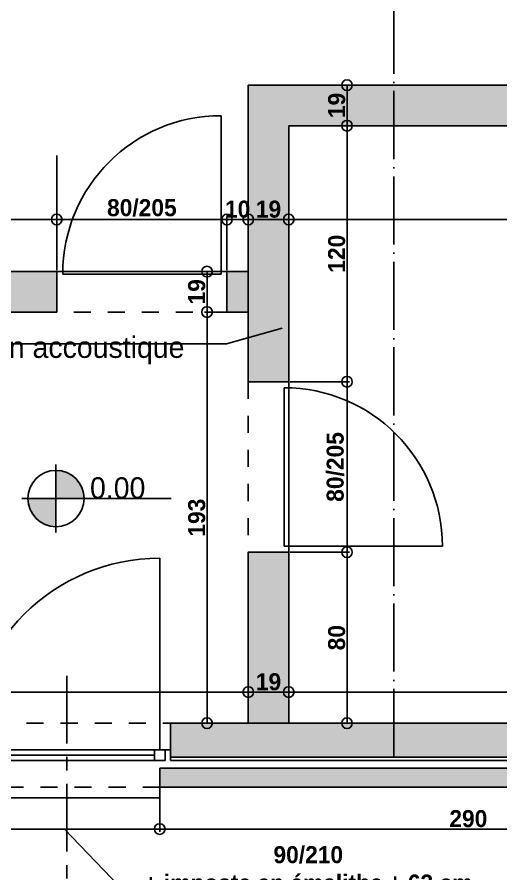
# Model space of a CAD drawing. Header units: millimetres. Extents: x -44462 to 306987, y -116160 to 12874.
# Drawn here: x -9897.1 to -9669.8, y -56515.9 to -56113.7 of the extents above; entities that cross this region are included whole.
import ezdxf

# ---------------------------------------------------------------- set-up
doc = ezdxf.new("R2010")
doc.units = ezdxf.units.MM
doc.header["$PDMODE"] = 35
doc.header["$PDSIZE"] = 10
for name, pattern in [('AXES', [50.8, 31.75, -6.35, 6.35, -6.35]), ('TRAIT_4', [20, 10, -10]), ('TRAIT_6', [100, 80, -10, 0, -10])]:
    doc.linetypes.add(name, pattern=pattern)
for name, color, linetype in [('AVP_HACHURES', 8, 'Continuous'), ('BLANC', 7, 'Continuous'), ('COTES', 1, 'Continuous'), ('COULEUR 8', 8, 'Continuous'), ('CYAN', 4, 'Continuous'), ('JAUNE', 2, 'Continuous'), ('ROUGE', 1, 'Continuous'), ('TEXTE', 1, 'Continuous')]:
    doc.layers.add(name, color=color, linetype=linetype)
doc.layers.add('SURFACE', color=5, linetype='Continuous', plot=False)
doc.styles.add('CENTURY GOTHIC', font='GOTHIC.TTF')
doc.styles.add('Century Gothic Gras', font='GOTHICB.TTF')
doc.styles.add('COMICS', font='comic.TTF', dxfattribs={"height": 10})
doc.dimstyles.new('1-50', dxfattribs={"dimtxt": 8, "dimasz": 5, "dimexe": 1.25, "dimexo": 0.625, "dimtad": 1, "dimdec": 0, "dimtxsty": 'Century Gothic Gras', "dimblk": 'ORIGIN', "dimcen": 5, "dimclrd": 8, "dimclre": 5, "dimclrt": 6, "dimadec": 0, "dimazin": 0, "dimtfac": 1, "dimtdec": 0, "dimtmove": 0, "dimatfit": 3, "dimfxl": 0, "dimarcsym": 0})

# ---------------------------------------------------------------- blocks, each defined once
blk = doc.blocks.new('_Origin')
at = {"color": 0, "linetype": 'Continuous', "lineweight": -2}
blk.add_line((0, 0), (-1, 0), dxfattribs=at)
blk.add_circle((0, 0), 0.5, dxfattribs=at)
blk = doc.blocks.new('*D283')
at = {"layer": 'COTES', "color": 5, "lineweight": -2}
for p, q in [((-10180.09, -56232.52), (-10180.09, -56207.46)), ((-9878.49, -56232.52), (-9878.49, -56207.46))]:
    blk.add_line(p, q, dxfattribs=at)
at = {"layer": 'COTES', "color": 8, "lineweight": -2}
blk.add_line((-10175.09, -56208.71), (-9883.49, -56208.71), dxfattribs=at)
at = {"layer": 'Defpoints', "color": 0}
for p in [(-9878.49, -56208.71), (-10180.09, -56233.15), (-9878.49, -56233.15)]:
    blk.add_point(p, dxfattribs=at)
at = {"layer": 'COTES', "color": 8, "lineweight": -2, "xscale": 5, "yscale": 5, "zscale": 5, "rotation": 180}
blk.add_blockref('_Origin', (-10180.09, -56208.71), dxfattribs=at)
at = {"layer": 'COTES', "color": 8, "lineweight": -2, "xscale": 5, "yscale": 5, "zscale": 5}
blk.add_blockref('_Origin', (-9878.49, -56208.71), dxfattribs=at)
at = {"layer": 'COTES', "color": 6, "insert": (-10029.29, -56203.88), "char_height": 8, "attachment_point": 5, "style": 'Century Gothic Gras'}
blk.add_mtext('302', dxfattribs=at)
blk = doc.blocks.new('A$C1BC9630A')
at = {"color": 2}
blk.add_line((-3.5, 3.5), (-3.5, 96.5), dxfattribs=at)
at = {"color": 1}
blk.add_line((-3.5, 3.5), (-96.5, 3.5), dxfattribs=at)
at = {"color": 2}
blk.add_arc((-3.5, 3.5), 93, 90, 180, dxfattribs=at)
blk = doc.blocks.new('*D372')
at = {"layer": 'COTES', "color": 5, "lineweight": -2}
for p, q in [((-9769.49, -56444.57), (-9769.49, -56429.32)), ((-9380.09, -56444.57), (-9380.09, -56429.32))]:
    blk.add_line(p, q, dxfattribs=at)
at = {"layer": 'COTES', "color": 8, "lineweight": -2}
blk.add_line((-9385.09, -56430.57), (-9764.49, -56430.57), dxfattribs=at)
at = {"layer": 'Defpoints', "color": 0}
for p in [(-9769.49, -56430.57), (-9769.49, -56445.19), (-9380.09, -56445.19)]:
    blk.add_point(p, dxfattribs=at)
at = {"layer": 'COTES', "color": 8, "lineweight": -2, "xscale": 5, "yscale": 5, "zscale": 5, "rotation": 180}
blk.add_blockref('_Origin', (-9769.49, -56430.57), dxfattribs=at)
at = {"layer": 'COTES', "color": 8, "lineweight": -2, "xscale": 5, "yscale": 5, "zscale": 5}
blk.add_blockref('_Origin', (-9380.09, -56430.57), dxfattribs=at)
at = {"layer": 'COTES', "color": 6, "insert": (-9574.79, -56425.75), "char_height": 8, "attachment_point": 5, "style": 'Century Gothic Gras'}
blk.add_mtext('389', dxfattribs=at)
blk = doc.blocks.new('*D262')
at = {"layer": 'COTES', "color": 5, "lineweight": -2}
for p, q in [((-9788.49, -56436.32), (-9788.49, -56429.32)), ((-9769.49, -56436.32), (-9769.49, -56429.32))]:
    blk.add_line(p, q, dxfattribs=at)
at = {"layer": 'COTES', "color": 8, "lineweight": -2}
blk.add_line((-9774.49, -56430.57), (-9783.49, -56430.57), dxfattribs=at)
at = {"layer": 'Defpoints', "color": 0}
for p in [(-9788.49, -56430.57), (-9788.49, -56436.95), (-9769.49, -56436.95)]:
    blk.add_point(p, dxfattribs=at)
at = {"layer": 'COTES', "color": 8, "lineweight": -2, "xscale": 5, "yscale": 5, "zscale": 5, "rotation": 180}
blk.add_blockref('_Origin', (-9788.49, -56430.57), dxfattribs=at)
at = {"layer": 'COTES', "color": 8, "lineweight": -2, "xscale": 5, "yscale": 5, "zscale": 5}
blk.add_blockref('_Origin', (-9769.49, -56430.57), dxfattribs=at)
at = {"layer": 'COTES', "color": 6, "insert": (-9778.99, -56425.75), "char_height": 8, "attachment_point": 5, "style": 'Century Gothic Gras'}
blk.add_mtext('19', dxfattribs=at)
blk = doc.blocks.new('*D373')
at = {"layer": 'COTES', "color": 5, "lineweight": -2}
for p, q in [((-10090.09, -56444.57), (-10090.09, -56429.32)), ((-9788.49, -56444.57), (-9788.49, -56429.32))]:
    blk.add_line(p, q, dxfattribs=at)
at = {"layer": 'COTES', "color": 8, "lineweight": -2}
blk.add_line((-9793.49, -56430.57), (-10085.09, -56430.57), dxfattribs=at)
at = {"layer": 'Defpoints', "color": 0}
for p in [(-10090.09, -56430.57), (-10090.09, -56445.19), (-9788.49, -56445.19)]:
    blk.add_point(p, dxfattribs=at)
at = {"layer": 'COTES', "color": 8, "lineweight": -2, "xscale": 5, "yscale": 5, "zscale": 5, "rotation": 180}
blk.add_blockref('_Origin', (-10090.09, -56430.57), dxfattribs=at)
at = {"layer": 'COTES', "color": 8, "lineweight": -2, "xscale": 5, "yscale": 5, "zscale": 5}
blk.add_blockref('_Origin', (-9788.49, -56430.57), dxfattribs=at)
at = {"layer": 'COTES', "color": 6, "insert": (-9939.29, -56425.75), "char_height": 8, "attachment_point": 5, "style": 'Century Gothic Gras'}
blk.add_mtext('302', dxfattribs=at)
blk = doc.blocks.new('*D381')
at = {"layer": 'COTES', "color": 5, "lineweight": -2}
for p, q in [((-9788.49, -56109.83), (-9788.49, -56078.58)), ((-9380.09, -56109.83), (-9380.09, -56078.58))]:
    blk.add_line(p, q, dxfattribs=at)
at = {"layer": 'COTES', "color": 8, "lineweight": -2}
blk.add_line((-9385.09, -56079.83), (-9783.49, -56079.83), dxfattribs=at)
at = {"layer": 'Defpoints', "color": 0}
for p in [(-9788.49, -56079.83), (-9380.09, -56120.19), (-9788.49, -56145.65)]:
    blk.add_point(p, dxfattribs=at)
at = {"layer": 'COTES', "color": 8, "lineweight": -2, "xscale": 5, "yscale": 5, "zscale": 5, "rotation": 180}
blk.add_blockref('_Origin', (-9788.49, -56079.83), dxfattribs=at)
at = {"layer": 'COTES', "color": 8, "lineweight": -2, "xscale": 5, "yscale": 5, "zscale": 5}
blk.add_blockref('_Origin', (-9380.09, -56079.83), dxfattribs=at)
at = {"layer": 'COTES', "color": 6, "insert": (-9584.29, -56075.01), "char_height": 8, "attachment_point": 5, "style": 'Century Gothic Gras'}
blk.add_mtext('408', dxfattribs=at)
blk = doc.blocks.new('*D382')
at = {"layer": 'COTES', "color": 5, "lineweight": -2}
for p, q in [((-10180.09, -56096.8), (-10180.09, -56078.58)), ((-9788.49, -56109.83), (-9788.49, -56078.58))]:
    blk.add_line(p, q, dxfattribs=at)
at = {"layer": 'COTES', "color": 8, "lineweight": -2}
blk.add_line((-9793.49, -56079.83), (-10175.09, -56079.83), dxfattribs=at)
at = {"layer": 'Defpoints', "color": 0}
for p in [(-10180.09, -56079.83), (-10180.09, -56097.43), (-9788.49, -56145.65)]:
    blk.add_point(p, dxfattribs=at)
at = {"layer": 'COTES', "color": 8, "lineweight": -2, "xscale": 5, "yscale": 5, "zscale": 5, "rotation": 180}
blk.add_blockref('_Origin', (-10180.09, -56079.83), dxfattribs=at)
at = {"layer": 'COTES', "color": 8, "lineweight": -2, "xscale": 5, "yscale": 5, "zscale": 5}
blk.add_blockref('_Origin', (-9788.49, -56079.83), dxfattribs=at)
at = {"layer": 'COTES', "color": 6, "insert": (-9984.29, -56075.01), "char_height": 8, "attachment_point": 5, "style": 'Century Gothic Gras'}
blk.add_mtext('392', dxfattribs=at)
blk = doc.blocks.new('*D390')
at = {"layer": 'COTES', "color": 5, "lineweight": -2}
for p, q in [((-9540.09, -56471.4), (-9540.09, -56496.11)), ((-9830.09, -56475.82), (-9830.09, -56496.11))]:
    blk.add_line(p, q, dxfattribs=at)
at = {"layer": 'COTES', "color": 8, "lineweight": -2}
blk.add_line((-9825.09, -56494.86), (-9545.09, -56494.86), dxfattribs=at)
at = {"layer": 'Defpoints', "color": 0}
for p in [(-9540.09, -56470.77), (-9830.09, -56475.19), (-9540.09, -56494.86)]:
    blk.add_point(p, dxfattribs=at)
at = {"layer": 'COTES', "color": 8, "lineweight": -2, "xscale": 5, "yscale": 5, "zscale": 5, "rotation": 180}
blk.add_blockref('_Origin', (-9830.09, -56494.86), dxfattribs=at)
at = {"layer": 'COTES', "color": 8, "lineweight": -2, "xscale": 5, "yscale": 5, "zscale": 5}
blk.add_blockref('_Origin', (-9540.09, -56494.86), dxfattribs=at)
at = {"layer": 'COTES', "color": 6, "insert": (-9685.09, -56490.03), "char_height": 8, "attachment_point": 5, "style": 'Century Gothic Gras'}
blk.add_mtext('290', dxfattribs=at)
blk = doc.blocks.new('*D391')
at = {"layer": 'COTES', "color": 5, "lineweight": -2}
for p, q in [((-9919.64, -56475.82), (-9919.64, -56496.11)), ((-9830.09, -56475.82), (-9830.09, -56496.11))]:
    blk.add_line(p, q, dxfattribs=at)
at = {"layer": 'COTES', "color": 8, "lineweight": -2}
for p, q in [((-9914.64, -56494.86), (-9835.09, -56494.86)), ((-9874.87, -56494.86), (-9843.19, -56527.83)), ((-9843.19, -56527.83), (-9677.41, -56527.83))]:
    blk.add_line(p, q, dxfattribs=at)
at = {"layer": 'Defpoints', "color": 0}
for p in [(-9919.64, -56475.19), (-9830.09, -56475.19), (-9830.09, -56494.86)]:
    blk.add_point(p, dxfattribs=at)
at = {"layer": 'COTES', "color": 8, "lineweight": -2, "xscale": 5, "yscale": 5, "zscale": 5, "rotation": 180}
blk.add_blockref('_Origin', (-9919.64, -56494.86), dxfattribs=at)
at = {"layer": 'COTES', "color": 8, "lineweight": -2, "xscale": 5, "yscale": 5, "zscale": 5}
blk.add_blockref('_Origin', (-9830.09, -56494.86), dxfattribs=at)
at = {"layer": 'COTES', "color": 6, "insert": (-9760.3, -56514.78), "char_height": 8, "attachment_point": 5, "style": 'Century Gothic Gras'}
blk.add_mtext('90/210\\P+ imposte en émalithe %%P 63 cm', dxfattribs=at)
blk = doc.blocks.new('*D333')
at = {"layer": 'COTES', "color": 5, "lineweight": -2}
for p, q in [((-9789.12, -56233.15), (-9809.11, -56233.15)), ((-9799.12, -56252.15), (-9809.11, -56252.15))]:
    blk.add_line(p, q, dxfattribs=at)
at = {"layer": 'COTES', "color": 8, "lineweight": -2}
blk.add_line((-9807.86, -56238.15), (-9807.86, -56247.15), dxfattribs=at)
at = {"layer": 'Defpoints', "color": 0}
for p in [(-9788.49, -56233.15), (-9807.86, -56252.15), (-9798.49, -56252.15)]:
    blk.add_point(p, dxfattribs=at)
at = {"layer": 'COTES', "color": 8, "lineweight": -2, "xscale": 5, "yscale": 5, "zscale": 5}
for p, rotation in [((-9807.86, -56233.15), 90), ((-9807.86, -56252.15), 270)]:
    blk.add_blockref('_Origin', p, dxfattribs=dict(at, rotation=rotation))
at = {"layer": 'COTES', "color": 6, "insert": (-9812.69, -56242.65), "char_height": 8, "attachment_point": 5, "rotation": 90, "style": 'Century Gothic Gras'}
blk.add_mtext('19', dxfattribs=at)
blk = doc.blocks.new('*D334')
at = {"layer": 'COTES', "color": 5, "lineweight": -2}
for p, q in [((-9799.12, -56252.15), (-9809.11, -56252.15)), ((-9789.12, -56445.19), (-9809.11, -56445.19))]:
    blk.add_line(p, q, dxfattribs=at)
at = {"layer": 'COTES', "color": 8, "lineweight": -2}
blk.add_line((-9807.86, -56257.15), (-9807.86, -56440.19), dxfattribs=at)
at = {"layer": 'Defpoints', "color": 0}
for p in [(-9798.49, -56252.15), (-9807.86, -56445.19), (-9788.49, -56445.19)]:
    blk.add_point(p, dxfattribs=at)
at = {"layer": 'COTES', "color": 8, "lineweight": -2, "xscale": 5, "yscale": 5, "zscale": 5}
for p, rotation in [((-9807.86, -56252.15), 90), ((-9807.86, -56445.19), 270)]:
    blk.add_blockref('_Origin', p, dxfattribs=dict(at, rotation=rotation))
at = {"layer": 'COTES', "color": 6, "insert": (-9812.69, -56348.67), "char_height": 8, "attachment_point": 5, "rotation": 90, "style": 'Century Gothic Gras'}
blk.add_mtext('193', dxfattribs=at)
blk = doc.blocks.new('*D335')
at = {"layer": 'COTES', "color": 8, "lineweight": -2}
for p, q in [((-9803.49, -56208.71), (-9808.49, -56208.71)), ((-9798.49, -56208.71), (-9788.49, -56208.71)), ((-9783.49, -56208.71), (-9778.49, -56208.71))]:
    blk.add_line(p, q, dxfattribs=at)
at = {"layer": 'COTES', "color": 5, "lineweight": -2}
for p, q in [((-9798.49, -56232.52), (-9798.49, -56207.46)), ((-9788.49, -56232.52), (-9788.49, -56207.46))]:
    blk.add_line(p, q, dxfattribs=at)
at = {"layer": 'Defpoints', "color": 0}
for p in [(-9788.49, -56208.71), (-9798.49, -56233.15), (-9788.49, -56233.15)]:
    blk.add_point(p, dxfattribs=at)
at = {"layer": 'COTES', "color": 8, "lineweight": -2, "xscale": 5, "yscale": 5, "zscale": 5}
blk.add_blockref('_Origin', (-9798.49, -56208.71), dxfattribs=at)
at = {"layer": 'COTES', "color": 8, "lineweight": -2, "xscale": 5, "yscale": 5, "zscale": 5, "rotation": 180}
blk.add_blockref('_Origin', (-9788.49, -56208.71), dxfattribs=at)
at = {"layer": 'COTES', "color": 6, "insert": (-9793.49, -56203.88), "char_height": 8, "attachment_point": 5, "style": 'Century Gothic Gras'}
blk.add_mtext('10', dxfattribs=at)
blk = doc.blocks.new('*D337')
at = {"layer": 'COTES', "color": 5, "lineweight": -2}
for p, q in [((-10180.09, -56232.52), (-10180.09, -56207.46)), ((-9878.49, -56232.52), (-9878.49, -56207.46))]:
    blk.add_line(p, q, dxfattribs=at)
at = {"layer": 'COTES', "color": 8, "lineweight": -2}
blk.add_line((-10175.09, -56208.71), (-9883.49, -56208.71), dxfattribs=at)
at = {"layer": 'Defpoints', "color": 0}
for p in [(-9878.49, -56208.71), (-10180.09, -56233.15), (-9878.49, -56233.15)]:
    blk.add_point(p, dxfattribs=at)
at = {"layer": 'COTES', "color": 8, "lineweight": -2, "xscale": 5, "yscale": 5, "zscale": 5, "rotation": 180}
blk.add_blockref('_Origin', (-10180.09, -56208.71), dxfattribs=at)
at = {"layer": 'COTES', "color": 8, "lineweight": -2, "xscale": 5, "yscale": 5, "zscale": 5}
blk.add_blockref('_Origin', (-9878.49, -56208.71), dxfattribs=at)
at = {"layer": 'COTES', "color": 6, "insert": (-10029.29, -56203.88), "char_height": 8, "attachment_point": 5, "style": 'Century Gothic Gras'}
blk.add_mtext('302', dxfattribs=at)
blk = doc.blocks.new('*D338')
at = {"layer": 'COTES', "color": 5, "lineweight": -2}
for p, q in [((-9878.49, -56178.71), (-9878.49, -56209.96)), ((-9798.49, -56232.52), (-9798.49, -56207.46))]:
    blk.add_line(p, q, dxfattribs=at)
at = {"layer": 'COTES', "color": 8, "lineweight": -2}
blk.add_line((-9873.49, -56208.71), (-9803.49, -56208.71), dxfattribs=at)
at = {"layer": 'Defpoints', "color": 0}
for p in [(-9878.49, -27807.04), (-9798.49, -56208.71), (-9798.49, -56233.15)]:
    blk.add_point(p, dxfattribs=at)
at = {"layer": 'COTES', "color": 8, "lineweight": -2, "xscale": 5, "yscale": 5, "zscale": 5, "rotation": 180}
blk.add_blockref('_Origin', (-9878.49, -56208.71), dxfattribs=at)
at = {"layer": 'COTES', "color": 8, "lineweight": -2, "xscale": 5, "yscale": 5, "zscale": 5}
blk.add_blockref('_Origin', (-9798.49, -56208.71), dxfattribs=at)
at = {"layer": 'COTES', "color": 6, "insert": (-9838.49, -56203.26), "char_height": 8, "attachment_point": 5, "style": 'Century Gothic Gras'}
blk.add_mtext('80/205', dxfattribs=at)
blk = doc.blocks.new('*D339')
at = {"layer": 'COTES', "color": 5, "lineweight": -2}
for p, q in [((-9768.87, -56364.87), (-9740.85, -56364.87)), ((-9759.87, -56445.19), (-9740.85, -56445.19))]:
    blk.add_line(p, q, dxfattribs=at)
at = {"layer": 'COTES', "color": 8, "lineweight": -2}
blk.add_line((-9742.1, -56369.87), (-9742.1, -56440.19), dxfattribs=at)
at = {"layer": 'Defpoints', "color": 0}
for p in [(-9769.49, -56364.87), (-9760.49, -56445.19), (-9742.1, -56445.19)]:
    blk.add_point(p, dxfattribs=at)
at = {"layer": 'COTES', "color": 8, "lineweight": -2, "xscale": 5, "yscale": 5, "zscale": 5}
for p, rotation in [((-9742.1, -56364.87), 90), ((-9742.1, -56445.19), 270)]:
    blk.add_blockref('_Origin', p, dxfattribs=dict(at, rotation=rotation))
at = {"layer": 'COTES', "color": 6, "insert": (-9746.93, -56405.03), "char_height": 8, "attachment_point": 5, "rotation": 90, "style": 'Century Gothic Gras'}
blk.add_mtext('80', dxfattribs=at)
blk = doc.blocks.new('*D234')
at = {"layer": 'COTES', "color": 5, "lineweight": -2}
for p, q in [((-9788.49, -56232.52), (-9788.49, -56207.46)), ((-9769.49, -56208.71), (-9769.49, -56207.46))]:
    blk.add_line(p, q, dxfattribs=at)
at = {"layer": 'COTES', "color": 8, "lineweight": -2}
blk.add_line((-9783.49, -56208.71), (-9774.49, -56208.71), dxfattribs=at)
at = {"layer": 'Defpoints', "color": 0}
for p in [(-9769.49, -56208.71), (-9769.49, -56208.71), (-9788.49, -56233.15)]:
    blk.add_point(p, dxfattribs=at)
at = {"layer": 'COTES', "color": 8, "lineweight": -2, "xscale": 5, "yscale": 5, "zscale": 5, "rotation": 180}
blk.add_blockref('_Origin', (-9788.49, -56208.71), dxfattribs=at)
at = {"layer": 'COTES', "color": 8, "lineweight": -2, "xscale": 5, "yscale": 5, "zscale": 5}
blk.add_blockref('_Origin', (-9769.49, -56208.71), dxfattribs=at)
at = {"layer": 'COTES', "color": 6, "insert": (-9778.99, -56203.88), "char_height": 8, "attachment_point": 5, "style": 'Century Gothic Gras'}
blk.add_mtext('19', dxfattribs=at)
blk = doc.blocks.new('*D235')
at = {"layer": 'COTES', "color": 5, "lineweight": -2}
for p, q in [((-9768.87, -56164.65), (-9740.85, -56164.65)), ((-9768.87, -56284.87), (-9740.85, -56284.87))]:
    blk.add_line(p, q, dxfattribs=at)
at = {"layer": 'COTES', "color": 8, "lineweight": -2}
blk.add_line((-9742.1, -56169.65), (-9742.1, -56279.87), dxfattribs=at)
at = {"layer": 'Defpoints', "color": 0}
for p in [(-9769.49, -56164.65), (-9769.49, -56284.87), (-9742.1, -56284.87)]:
    blk.add_point(p, dxfattribs=at)
at = {"layer": 'COTES', "color": 8, "lineweight": -2, "xscale": 5, "yscale": 5, "zscale": 5}
for p, rotation in [((-9742.1, -56164.65), 90), ((-9742.1, -56284.87), 270)]:
    blk.add_blockref('_Origin', p, dxfattribs=dict(at, rotation=rotation))
at = {"layer": 'COTES', "color": 6, "insert": (-9746.93, -56224.76), "char_height": 8, "attachment_point": 5, "rotation": 90, "style": 'Century Gothic Gras'}
blk.add_mtext('120', dxfattribs=at)
blk = doc.blocks.new('*D303')
at = {"layer": 'COTES', "color": 5, "lineweight": -2}
for p, q in [((-9769.49, -56178.71), (-9769.49, -56209.96)), ((-9380.09, -56178.71), (-9380.09, -56209.96))]:
    blk.add_line(p, q, dxfattribs=at)
at = {"layer": 'COTES', "color": 8, "lineweight": -2}
blk.add_line((-9764.49, -56208.71), (-9385.09, -56208.71), dxfattribs=at)
at = {"layer": 'Defpoints', "color": 0}
for p in [(-9769.49, -56164.65), (-9380.09, -56164.65), (-9380.09, -56208.71)]:
    blk.add_point(p, dxfattribs=at)
at = {"layer": 'COTES', "color": 8, "lineweight": -2, "xscale": 5, "yscale": 5, "zscale": 5, "rotation": 180}
blk.add_blockref('_Origin', (-9769.49, -56208.71), dxfattribs=at)
at = {"layer": 'COTES', "color": 8, "lineweight": -2, "xscale": 5, "yscale": 5, "zscale": 5}
blk.add_blockref('_Origin', (-9380.09, -56208.71), dxfattribs=at)
at = {"layer": 'COTES', "color": 6, "insert": (-9574.79, -56203.88), "char_height": 8, "attachment_point": 5, "style": 'Century Gothic Gras'}
blk.add_mtext('389', dxfattribs=at)
blk = doc.blocks.new('*D304')
at = {"layer": 'COTES', "color": 5, "lineweight": -2}
for p, q in [((-9714.96, -56145.65), (-9743.35, -56145.65)), ((-9712.1, -56164.65), (-9743.35, -56164.65))]:
    blk.add_line(p, q, dxfattribs=at)
at = {"layer": 'COTES', "color": 8, "lineweight": -2}
blk.add_line((-9742.1, -56150.65), (-9742.1, -56159.65), dxfattribs=at)
at = {"layer": 'Defpoints', "color": 0}
for p in [(-9714.33, -56145.65), (-9742.1, -56164.65), (-9706.97, -56164.65)]:
    blk.add_point(p, dxfattribs=at)
at = {"layer": 'COTES', "color": 8, "lineweight": -2, "xscale": 5, "yscale": 5, "zscale": 5}
for p, rotation in [((-9742.1, -56145.65), 90), ((-9742.1, -56164.65), 270)]:
    blk.add_blockref('_Origin', p, dxfattribs=dict(at, rotation=rotation))
at = {"layer": 'COTES', "color": 6, "insert": (-9746.93, -56155.15), "char_height": 8, "attachment_point": 5, "rotation": 90, "style": 'Century Gothic Gras'}
blk.add_mtext('19', dxfattribs=at)
blk = doc.blocks.new('*D224')
at = {"layer": 'COTES', "color": 5, "lineweight": -2}
for p, q in [((-9768.24, -56284.87), (-9740.85, -56284.87)), ((-9768.87, -56364.87), (-9740.85, -56364.87))]:
    blk.add_line(p, q, dxfattribs=at)
at = {"layer": 'COTES', "color": 8, "lineweight": -2}
blk.add_line((-9742.1, -56289.87), (-9742.1, -56359.87), dxfattribs=at)
at = {"layer": 'Defpoints', "color": 0}
for p in [(-9768.87, -56284.87), (-9769.49, -56364.87), (-9742.1, -56364.87)]:
    blk.add_point(p, dxfattribs=at)
at = {"layer": 'COTES', "color": 8, "lineweight": -2, "xscale": 5, "yscale": 5, "zscale": 5}
for p, rotation in [((-9742.1, -56284.87), 90), ((-9742.1, -56364.87), 270)]:
    blk.add_blockref('_Origin', p, dxfattribs=dict(at, rotation=rotation))
at = {"layer": 'COTES', "color": 6, "insert": (-9747.55, -56324.87), "char_height": 8, "attachment_point": 5, "rotation": 90, "style": 'Century Gothic Gras'}
blk.add_mtext('80/205', dxfattribs=at)
blk = doc.blocks.new('niveau_plan')
h = blk.add_hatch(color=256)
h.paths.add_polyline_path([(13.21, 0, 0.414214), (0, 13.21), (0, 0)])
h.paths.add_polyline_path([(-13.21, 0, 0.414214), (0, -13.21), (0, 0)])
for p, q in [((0, 15.98), (0, -15.98)), ((-15.98, 0), (54.12, 0))]:
    blk.add_line(p, q)
blk.add_circle((0, 0), 13.21)
at = {"style": 'COMICS'}
for tag, p in [('NIVEAUPLANS', (15.98, 0)), ('COMMENTAIRE', (15.98, -14.56))]:
    blk.add_attdef(tag, p, '', height=10, dxfattribs=at)

msp = doc.modelspace()

# ---------------------------------------------------------------- hatches: boundary and pattern name
h = msp.add_hatch(color=254)
h.paths.add_polyline_path([(-10279.8, -56475.19), (-10279.8, -56466.26), (-10358.72, -56466.26), (-10358.72, -56475.19)])
h.paths.add_polyline_path([(-10430.09, -56475.19), (-10370.72, -56475.19), (-10370.72, -56466.26), (-10421.32, -56466.26), (-10421.32, -56355.19), (-10430.09, -56355.19)])
h.paths.add_polyline_path([(-10219.8, -56466.19), (-10219.8, -56475.19), (-10170.09, -56475.19), (-10170.09, -56466.19)])
h.paths.add_polyline_path([(-10110.09, -56466.35), (-10110.09, -56475.19), (-10059.31, -56475.19), (-10059.31, -56466.35)])
h.paths.add_polyline_path([(-9999.31, -56466.35), (-9999.31, -56475.19), (-9919.64, -56475.19), (-9919.64, -56466.35)])
h.paths.add_polyline_path([(-9540.09, -56475.19), (-9540.09, -56466.35), (-9830.09, -56466.35), (-9830.09, -56475.19)])
at = {"layer": 'COULEUR 8'}
h = msp.add_hatch(color=253, dxfattribs=at)
h.paths.add_polyline_path([(-9720.09, -56461.05), (-9720.09, -56445.19), (-9769.49, -56445.19), (-9788.49, -56445.19), (-9825.09, -56445.19), (-9825.09, -56461.05)])
h.paths.add_polyline_path([(-9720.09, -56445.19), (-9720.09, -56461.05), (-9545.09, -56461.05), (-9545.09, -56445.19)])
h.paths.add_polyline_path([(-9455.09, -56445.19), (-9455.09, -56461.05), (-9364.24, -56461.05), (-9364.24, -56370.19), (-9380.09, -56370.19), (-9380.09, -56445.19)])
h.paths.add_polyline_path([(-9380.09, -56280.19), (-9364.24, -56280.19), (-9364.24, -55960.19), (-9380.09, -55960.19)])
at = {"layer": 'ROUGE'}
h = msp.add_hatch(color=253, dxfattribs=at)
h.paths.add_polyline_path([(-10180.09, -56097.43), (-10199.09, -56097.43), (-10199.09, -56103.65), (-10199.09, -56113.65), (-10199.09, -56293.51), (-10197.19, -56293.51), (-10197.19, -56413.51), (-10199.09, -56413.51), (-10199.09, -56445.19), (-10180.09, -56445.19), (-10180.09, -56405.47, -0.925018), (-10188.05, -56404.85, -0.925018), (-10180.09, -56404.23)])
h.paths.add_polyline_path([(-9878.49, -56252.15), (-9878.49, -56233.15), (-10180.09, -56233.15), (-10180.09, -56252.15)])
h.paths.add_polyline_path([(-9788.49, -56233.15), (-9798.49, -56233.15), (-9798.49, -56252.15), (-9788.49, -56252.15)])
h.paths.add_polyline_path([(-10197.08, -56419.55), (-10182.11, -56419.55), (-10182.11, -56431.95), (-10197.08, -56431.95)], flags=24)
h.paths.add_polyline_path([(-10171.86, -56254.64), (-10171.86, -56239.66), (-10159.46, -56239.66), (-10159.46, -56254.64)], flags=9)
h = msp.add_hatch(color=253, dxfattribs=at)
h.paths.add_polyline_path([(-9720.09, -56145.65), (-9720.09, -56164.65), (-9380.09, -56164.65), (-9380.09, -56145.65)])
h.paths.add_polyline_path([(-9788.49, -56145.65), (-9788.49, -56233.15), (-9788.49, -56252.15), (-9788.49, -56284.87), (-9769.49, -56284.87), (-9769.49, -56164.65), (-9720.09, -56164.65), (-9720.09, -56145.65)])
h.paths.add_polyline_path([(-9788.49, -56445.19), (-9769.49, -56445.19), (-9769.49, -56364.87), (-9788.49, -56364.87)])
h.paths.add_polyline_path([(-9431.95, -56167.14), (-9431.95, -56152.16), (-9419.55, -56152.16), (-9419.55, -56167.14)], flags=9)
h.paths.add_polyline_path([(-9801.1, -56197.68), (-9785.89, -56197.68), (-9785.89, -56210.08), (-9801.1, -56210.08)], flags=9)
h.paths.add_polyline_path([(-9786.48, -56197.68), (-9771.51, -56197.68), (-9771.51, -56210.08), (-9786.48, -56210.08)], flags=24)
h.paths.add_polyline_path([(-9753.13, -56162.64), (-9753.13, -56147.66), (-9740.73, -56147.66), (-9740.73, -56162.64)], flags=24)
h.paths.add_polyline_path([(-9786.48, -56419.55), (-9771.51, -56419.55), (-9771.51, -56431.95), (-9786.48, -56431.95)], flags=24)

# ---------------------------------------------------------------- linework, layer by layer
at = {"layer": 'AVP_HACHURES', "color": 6, "linetype": 'AXES'}
msp.add_line((-9873.77, -56422.91), (-9873.77, -56566.67), dxfattribs=at)
at = {"layer": 'BLANC'}
for p, q in [((-9380.09, -56145.65), (-9788.49, -56145.65)), ((-9788.49, -56233.15), (-9788.49, -56145.65)), ((-9769.49, -56284.87), (-9769.49, -56164.65)), ((-9380.09, -56164.65), (-9769.49, -56164.65)), ((-9878.49, -56233.15), (-10180.09, -56233.15)), ((-9878.49, -56233.15), (-9878.49, -56252.15)), ((-9788.49, -56233.15), (-9798.49, -56233.15)), ((-9798.49, -56233.15), (-9798.49, -56252.15)), ((-9878.49, -56252.15), (-10180.09, -56252.15)), ((-9788.49, -56252.15), (-9798.49, -56252.15)), ((-9788.49, -56252.15), (-9788.49, -56284.87)), ((-9788.49, -56284.87), (-9769.49, -56284.87)), ((-9788.49, -56364.87), (-9788.49, -56445.19)), ((-9788.49, -56364.87), (-9769.49, -56364.87)), ((-9769.49, -56364.87), (-9769.49, -56445.19)), ((-9788.49, -56445.19), (-9825.09, -56445.19)), ((-9825.09, -56445.19), (-9825.09, -56462.63)), ((-9545.09, -56445.19), (-9769.49, -56445.19)), ((-9830.09, -56466.35), (-9830.09, -56475.19)), ((-9540.09, -56475.19), (-9830.09, -56475.19))]:
    msp.add_line(p, q, dxfattribs=at)
at = {"layer": 'COULEUR 8', "linetype": 'TRAIT_4', "ltscale": 0.8}
for p, q in [((-9798.49, -56233.15), (-9878.49, -56233.15)), ((-9798.49, -56252.15), (-9878.49, -56252.15)), ((-9788.49, -56284.87), (-9788.49, -56364.87)), ((-9769.49, -56284.87), (-9769.49, -56364.87)), ((-9924.64, -56445.19), (-9825.09, -56445.19)), ((-9830.09, -56475.19), (-9919.64, -56475.19))]:
    msp.add_line(p, q, dxfattribs=at)
at = {"layer": 'COULEUR 8'}
for p, q in [((-9788.49, -56233.15), (-9788.49, -56252.15)), ((-9788.49, -56445.19), (-9769.49, -56445.19)), ((-9825.09, -56461.05), (-9545.09, -56461.05)), ((-9825.09, -56462.63), (-9545.09, -56462.63)), ((-9830.09, -56466.35), (-9540.09, -56466.35))]:
    msp.add_line(p, q, dxfattribs=at)
at = {"layer": 'CYAN'}
msp.add_line((-9917.59, -56460.19), (-9832.59, -56460.19), dxfattribs=at)
at = {"layer": 'JAUNE'}
for p, q in [((-9922.14, -56457.69), (-9827.59, -56457.69)), ((-9832.59, -56462.69), (-9832.59, -56457.69)), ((-9827.59, -56462.69), (-9827.59, -56457.69)), ((-9922.14, -56462.69), (-9827.59, -56462.69))]:
    msp.add_line(p, q, dxfattribs=at)
msp.add_arc((-9830.09, -56457.69), 90, 90, 180, dxfattribs=at)
at = {"layer": 'ROUGE', "linetype": 'TRAIT_6', "ltscale": 0.4}
msp.add_line((-9720.09, -56461.05), (-9720.09, -55779.34), dxfattribs=at)
at = {"layer": 'ROUGE'}
for p, q in [((-9830.09, -56367.69), (-9830.09, -56457.69)), ((-9830.09, -56475.19), (-9830.09, -56480.19)), ((-9919.64, -56480.19), (-9830.09, -56480.19))]:
    msp.add_line(p, q, dxfattribs=at)
at = {"layer": 'SURFACE'}
for points in [[(-10400.09, -55795.19), (-10035.46, -55795.19), (-10035.46, -55782.69), (-9735.37, -55782.69), (-9735.37, -55795.19), (-9380.09, -55795.19), (-9380.09, -56145.65), (-9788.49, -56145.65), (-9788.49, -56233.15), (-10180.09, -56233.15), (-10180.09, -56097.43), (-10400.09, -56097.43), (-10400.09, -55795.19)], [(-10090.09, -56252.15), (-9878.49, -56252.15), (-9878.49, -56233.15), (-9798.49, -56233.15), (-9798.49, -56252.15), (-9788.49, -56252.15), (-9788.49, -56284.87), (-9769.49, -56284.87), (-9769.49, -56364.87), (-9788.49, -56364.87), (-9788.49, -56445.19), (-9825.09, -56445.19), (-9825.09, -56457.69), (-9924.64, -56457.69), (-9924.64, -56445.19), (-10090.09, -56445.19), (-10090.09, -56435.19), (-10100.09, -56435.19), (-10100.09, -56365.19), (-10090.09, -56365.19), (-10090.09, -56252.15)]]:
    msp.add_lwpolyline(points, dxfattribs=at)

# ---------------------------------------------------------------- block references
at = {"xscale": 0.7999999999992724, "yscale": 0.7999999999992724}
msp.add_blockref('A$C1BC9630A', (-9798.49, -56237.15), dxfattribs=at)
at = {"xscale": 0.7999999999992724, "yscale": 0.7999999999992724, "rotation": 270}
msp.add_blockref('A$C1BC9630A', (-9774.49, -56364.87), dxfattribs=at)
at = {"layer": 'ROUGE'}
msp.add_blockref('niveau_plan', (-9878.84, -56339.71), dxfattribs=at).add_auto_attribs({'NIVEAUPLANS': '0.00'})

# ---------------------------------------------------------------- texts
at = {"layer": 'TEXTE', "insert": (-9935.19, -56263.67), "char_height": 10, "width": 155.6953, "attachment_point": 1, "style": 'CENTURY GOTHIC'}
msp.add_mtext('cloison accoustique', dxfattribs=at)

# ---------------------------------------------------------------- dimensions: what is measured, and where the dimension line sits
at = {"layer": 'COTES'}
dim = msp.add_linear_dim(base=(-9798.49, -56208.71), p1=(-9878.49, -27807.04), p2=(-9798.49, -56233.15), text='<>/205', dimstyle='1-50', override={"dimtmove": 1}, dxfattribs=at)
dim.commit()
dim.dimension.update_dxf_attribs({"geometry": '*D338', "text_midpoint": (-9838.49, -56203.26)})
for base, p1, p2, picture, middle in [((-10180.09, -56079.83), (-9788.49, -56145.65), (-10180.09, -56097.43), '*D382', (-9984.29, -56075.01)), ((-9769.49, -56208.71), (-9788.49, -56233.15), (-9769.49, -56208.71), '*D234', (-9778.99, -56203.88)), ((-10090.09, -56430.57), (-9788.49, -56445.19), (-10090.09, -56445.19), '*D373', (-9939.29, -56425.75)), ((-9540.09, -56494.86), (-9830.09, -56475.19), (-9540.09, -56470.77), '*D390', (-9685.09, -56490.03))]:
    dim = msp.add_linear_dim(base=base, p1=p1, p2=p2, dimstyle='1-50', override={"dimtmove": 1}, dxfattribs=at)
    dim.commit()
    dim.dimension.update_dxf_attribs({"geometry": picture, "text_midpoint": middle})
for base, p1, p2, picture, middle in [((-9788.49, -56079.83), (-9380.09, -56120.19), (-9788.49, -56145.65), '*D381', (-9584.29, -56075.01)), ((-9380.09, -56208.71), (-9769.49, -56164.65), (-9380.09, -56164.65), '*D303', (-9574.79, -56203.88)), ((-9878.49, -56208.71), (-10180.09, -56233.15), (-9878.49, -56233.15), '*D283', (-10029.29, -56203.88)), ((-9878.49, -56208.71), (-10180.09, -56233.15), (-9878.49, -56233.15), '*D337', (-10029.29, -56203.88)), ((-9788.49, -56430.57), (-9769.49, -56436.95), (-9788.49, -56436.95), '*D262', (-9778.99, -56425.75)), ((-9769.49, -56430.57), (-9380.09, -56445.19), (-9769.49, -56445.19), '*D372', (-9574.79, -56425.75))]:
    dim = msp.add_linear_dim(base=base, p1=p1, p2=p2, dimstyle='1-50', dxfattribs=at)
    dim.commit()
    dim.dimension.update_dxf_attribs({"geometry": picture, "text_midpoint": middle})
for base, p1, p2, picture, middle in [((-9742.1, -56164.65), (-9714.33, -56145.65), (-9706.97, -56164.65), '*D304', (-9746.93, -56155.15)), ((-9742.1, -56284.87), (-9769.49, -56164.65), (-9769.49, -56284.87), '*D235', (-9746.93, -56224.76))]:
    dim = msp.add_linear_dim(base=base, p1=p1, p2=p2, angle=90, dimstyle='1-50', dxfattribs=at)
    dim.commit()
    dim.dimension.update_dxf_attribs({"geometry": picture, "text_midpoint": middle})
dim = msp.add_linear_dim(base=(-9788.49, -56208.71), p1=(-9798.49, -56233.15), p2=(-9788.49, -56233.15), dimstyle='1-50', override={"dimtmove": 1}, dxfattribs=at)
dim.commit()
dim.dimension.update_dxf_attribs({"geometry": '*D335', "text_midpoint": (-9793.49, -56208.71), "dimtype": 160})
for base, p1, p2, picture, middle in [((-9807.86, -56252.15), (-9788.49, -56233.15), (-9798.49, -56252.15), '*D333', (-9812.69, -56242.65)), ((-9807.86, -56445.19), (-9798.49, -56252.15), (-9788.49, -56445.19), '*D334', (-9812.69, -56348.67)), ((-9742.1, -56445.19), (-9769.49, -56364.87), (-9760.49, -56445.19), '*D339', (-9746.93, -56405.03))]:
    dim = msp.add_linear_dim(base=base, p1=p1, p2=p2, angle=90, dimstyle='1-50', override={"dimtmove": 1}, dxfattribs=at)
    dim.commit()
    dim.dimension.update_dxf_attribs({"geometry": picture, "text_midpoint": middle})
dim = msp.add_linear_dim(base=(-9742.1, -56364.87), p1=(-9768.87, -56284.87), p2=(-9769.49, -56364.87), angle=90, text='<>/205', dimstyle='1-50', dxfattribs=at)
dim.commit()
dim.dimension.update_dxf_attribs({"geometry": '*D224', "text_midpoint": (-9747.55, -56324.87)})
dim = msp.add_linear_dim(base=(-9830.09, -56494.86), p1=(-9919.64, -56475.19), p2=(-9830.09, -56475.19), text='<>/210\\P+ imposte en émalithe %%P 63 cm', dimstyle='1-50', override={"dimtmove": 1}, dxfattribs=at)
dim.commit()
dim.dimension.update_dxf_attribs({"geometry": '*D391', "text_midpoint": (-9842.57, -56527.83), "dimtype": 160})

# ---------------------------------------------------------------- leaders
at = {"layer": 'BLANC'}
for points in [[(-9963.77, -56252.15), (-9937.62, -56267.01), (-9798.76, -56267.01)], [(-9772.6, -56259.71), (-9798.76, -56267.01), (-9937.62, -56267.01)]]:
    msp.add_leader(points, dimstyle='1-50', override={"dimgap": 0.625, "dimtad": 0}, dxfattribs=at)

doc.saveas('drawing.dxf')
